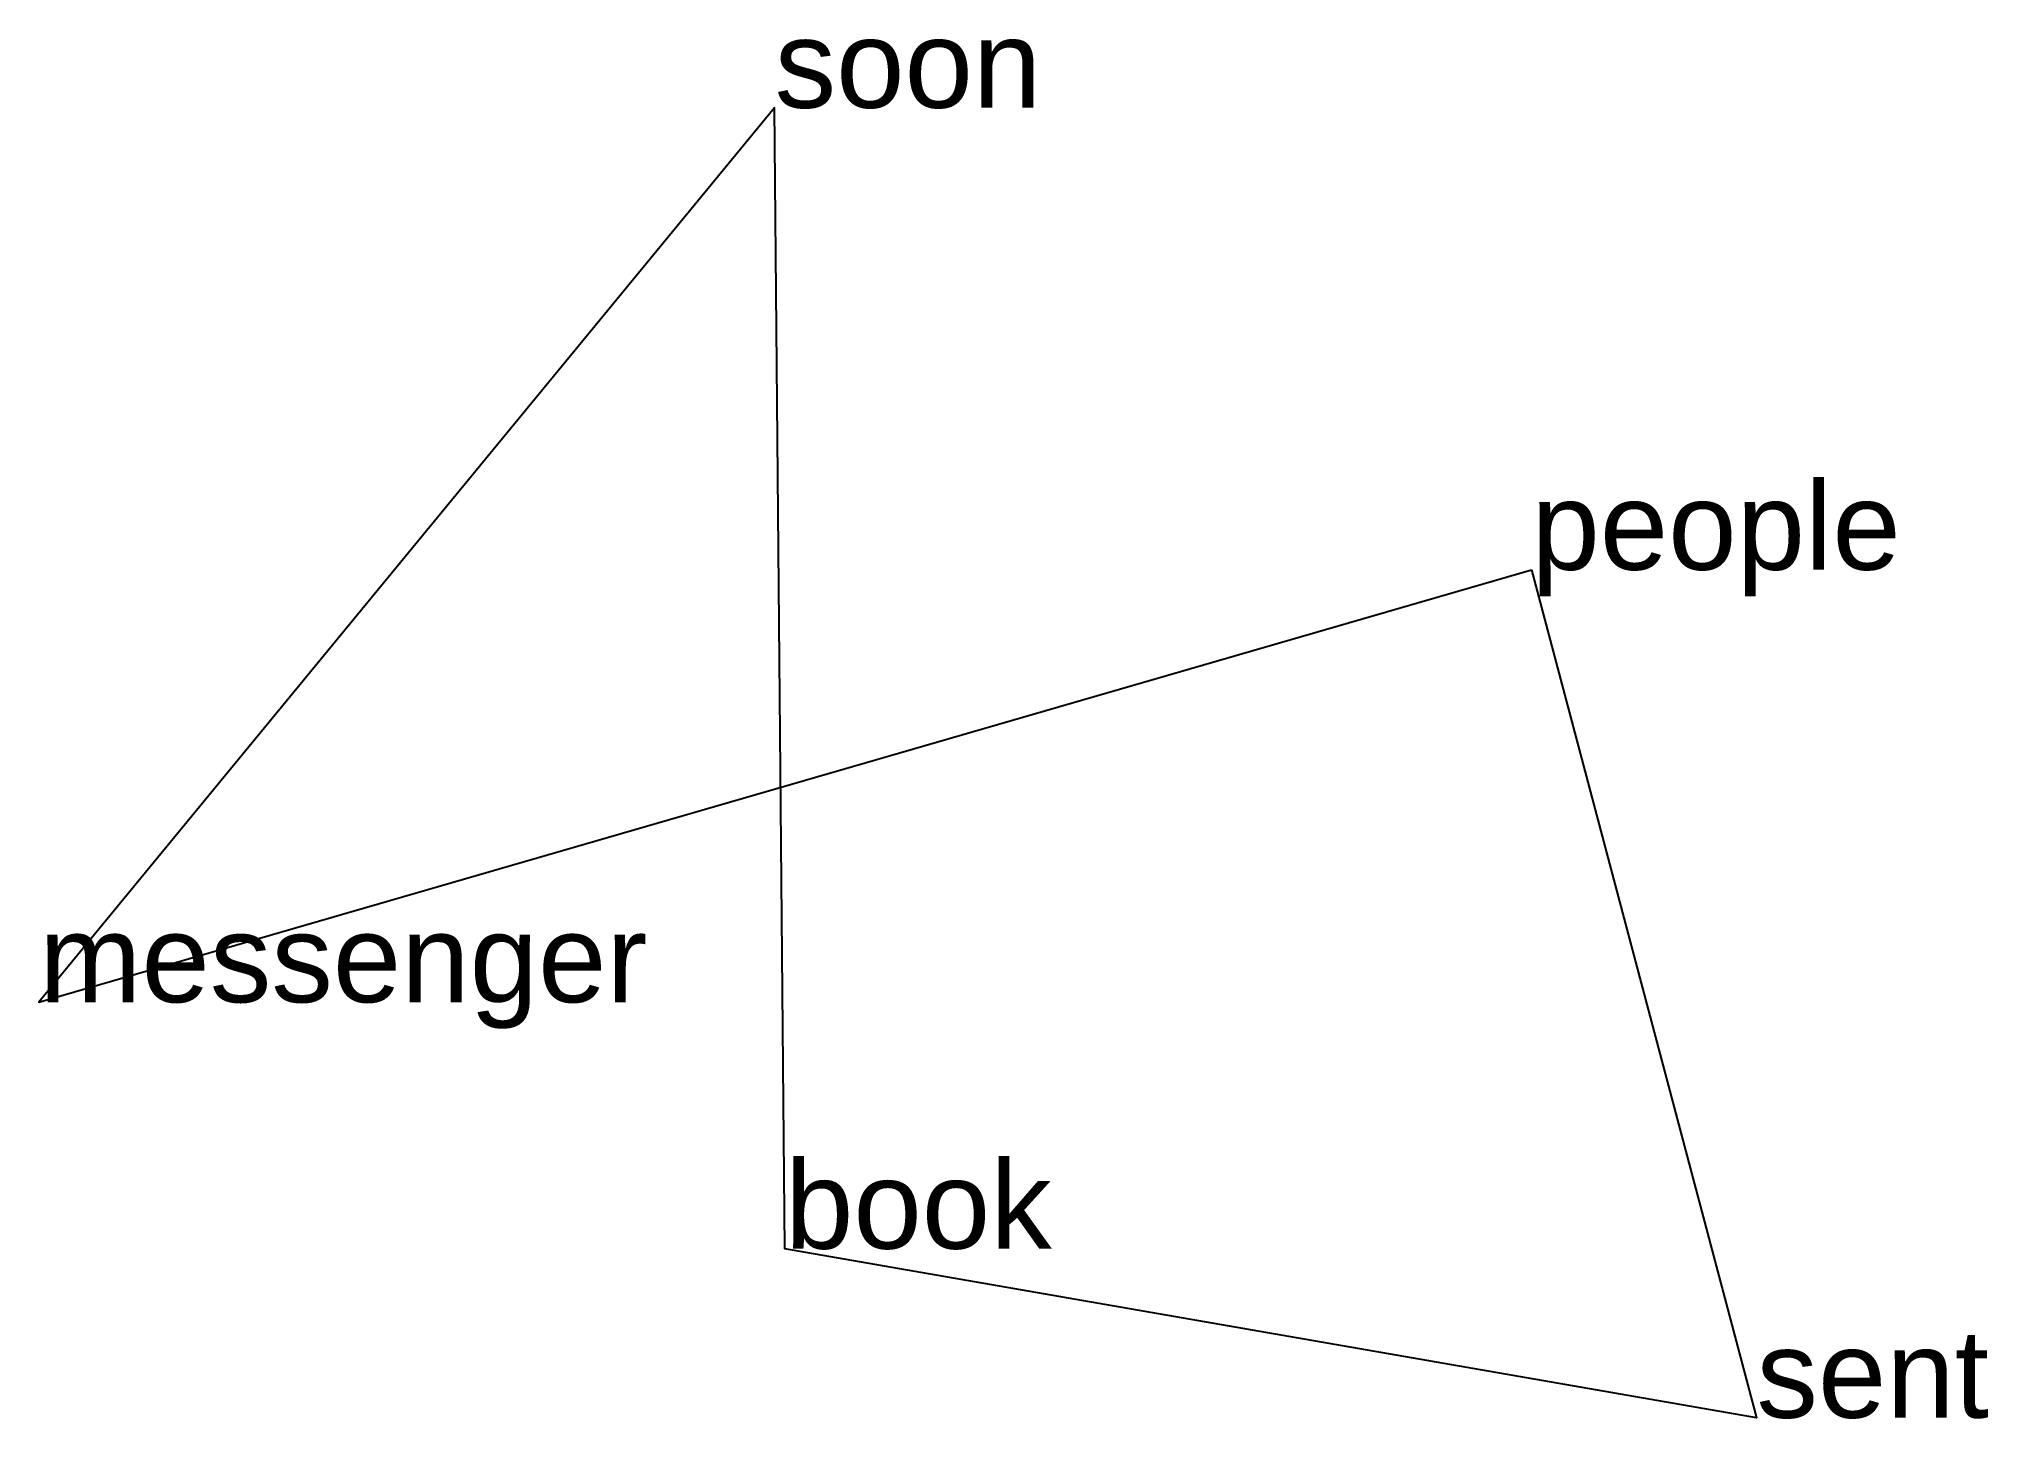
# Model space of a CAD drawing. Extents: x -4.79 to 1.85, y -4.21 to 0.49.
import ezdxf

# ---------------------------------------------------------------- set-up
doc = ezdxf.new("R2010")
doc.units = 0
doc.styles.get("Standard").update_dxf_attribs({"font": 'arial.ttf'})

msp = doc.modelspace()

# ---------------------------------------------------------------- linework, layer by layer
at = {"linetype": 'CONTINUOUS'}
msp.add_polyline3d([(0.297, -1.3203, 0), (1.0636, -4.21, 0), (-2.246, -3.6338, 0), (-2.2813, 0.2538, 0), (-4.7876, -2.7941, 0), (0.297, -1.3203, 0)], dxfattribs=at)

# ---------------------------------------------------------------- texts
for s, p in [('soon', (-2.2813, 0.2538)), ('people', (0.297, -1.3203)), ('messenger', (-4.7876, -2.7941)), ('book', (-2.246, -3.6338)), ('sent', (1.0636, -4.21))]:
    msp.add_text(s, height=0.3).set_placement(p)

doc.saveas('drawing.dxf')
